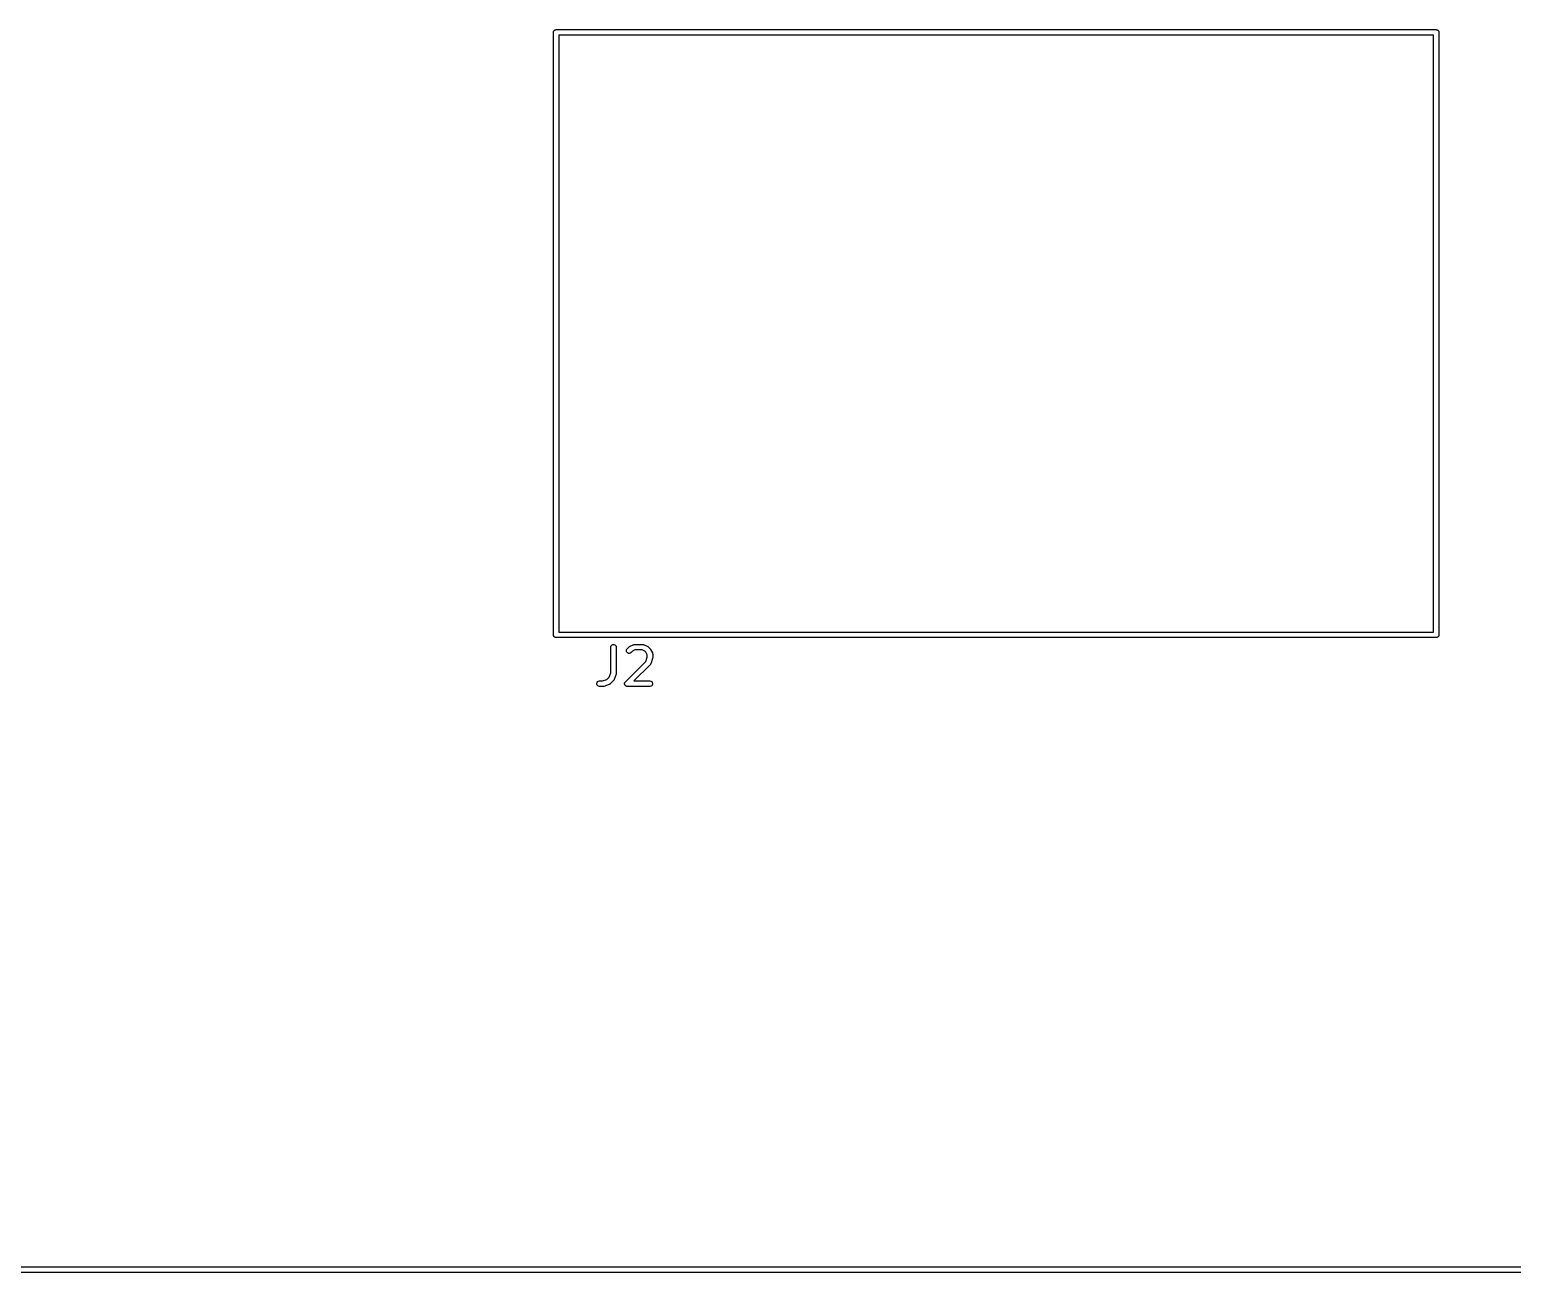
# Model space of a CAD drawing. Extents: x 25 to 346, y -457 to -16.
# Drawn here: x 182.42 to 223.07, y -456.64 to -422.58 of the extents above; entities that cross this region are included whole.
import ezdxf

# ---------------------------------------------------------------- set-up
doc = ezdxf.new("R2010")
doc.units = 0
doc.header["$MEASUREMENT"] = 0
doc.layers.add('BLACK', color=7, linetype='CONTINUOUS')

msp = doc.modelspace()

# ---------------------------------------------------------------- linework, layer by layer
at = {"layer": 'Black'}
for p, q in [((196.775, -422.656), (196.776, -422.65)), ((196.775, -439.166), (196.775, -422.656)), ((196.776, -422.643), (196.778, -422.637)), ((196.776, -422.65), (196.776, -422.643)), ((196.778, -422.637), (196.78, -422.63)), ((196.78, -422.63), (196.783, -422.625)), ((196.783, -422.625), (196.785, -422.618)), ((196.785, -422.618), (196.789, -422.613)), ((196.789, -422.613), (196.793, -422.608)), ((196.793, -422.608), (196.798, -422.604)), ((196.798, -422.604), (196.802, -422.599)), ((196.802, -422.599), (196.807, -422.595)), ((196.807, -422.595), (196.812, -422.591)), ((196.812, -422.591), (196.819, -422.589)), ((196.819, -422.589), (196.824, -422.586)), ((196.824, -422.586), (196.831, -422.584)), ((196.831, -422.584), (196.837, -422.582)), ((196.837, -422.582), (196.844, -422.582)), ((196.844, -422.582), (196.85, -422.581)), ((196.85, -422.581), (220.98, -422.581)), ((196.925, -422.731), (196.925, -439.091)), ((220.905, -422.731), (196.925, -422.731)), ((220.905, -439.091), (220.905, -422.731)), ((220.98, -422.581), (220.986, -422.582)), ((220.986, -422.582), (220.993, -422.582)), ((220.993, -422.582), (220.999, -422.584)), ((220.999, -422.584), (221.006, -422.586)), ((221.006, -422.586), (221.011, -422.589)), ((221.011, -422.589), (221.017, -422.591)), ((221.017, -422.591), (221.023, -422.595)), ((221.023, -422.595), (221.028, -422.599)), ((221.028, -422.599), (221.032, -422.604)), ((221.032, -422.604), (221.037, -422.608)), ((221.037, -422.608), (221.041, -422.613)), ((221.041, -422.613), (221.045, -422.618)), ((221.045, -422.618), (221.047, -422.625)), ((221.047, -422.625), (221.05, -422.63)), ((221.05, -422.63), (221.052, -422.637)), ((221.052, -422.637), (221.054, -422.643)), ((221.054, -422.643), (221.054, -422.65)), ((221.054, -422.65), (221.055, -422.656)), ((221.055, -422.656), (221.055, -439.166)), ((196.776, -439.172), (196.775, -439.166)), ((196.776, -439.179), (196.776, -439.172)), ((196.778, -439.185), (196.776, -439.179)), ((196.78, -439.192), (196.778, -439.185)), ((196.783, -439.197), (196.78, -439.192)), ((196.785, -439.203), (196.783, -439.197)), ((196.789, -439.209), (196.785, -439.203)), ((196.793, -439.214), (196.789, -439.209)), ((196.798, -439.218), (196.793, -439.214)), ((196.802, -439.223), (196.798, -439.218)), ((196.807, -439.227), (196.802, -439.223)), ((196.812, -439.231), (196.807, -439.227)), ((196.819, -439.233), (196.812, -439.231)), ((196.824, -439.236), (196.819, -439.233)), ((196.831, -439.238), (196.824, -439.236)), ((196.837, -439.24), (196.831, -439.238)), ((196.844, -439.24), (196.837, -439.24)), ((196.85, -439.241), (196.844, -439.24)), ((220.98, -439.241), (196.85, -439.241)), ((196.925, -439.091), (220.905, -439.091)), ((220.986, -439.24), (220.98, -439.241)), ((220.993, -439.24), (220.986, -439.24)), ((220.999, -439.238), (220.993, -439.24)), ((221.006, -439.236), (220.999, -439.238)), ((221.011, -439.233), (221.006, -439.236)), ((221.017, -439.231), (221.011, -439.233)), ((221.023, -439.227), (221.017, -439.231)), ((221.028, -439.223), (221.023, -439.227)), ((221.032, -439.218), (221.028, -439.223)), ((221.037, -439.214), (221.032, -439.218)), ((221.041, -439.209), (221.037, -439.214)), ((221.045, -439.203), (221.041, -439.209)), ((221.047, -439.197), (221.045, -439.203)), ((221.05, -439.192), (221.047, -439.197)), ((221.052, -439.185), (221.05, -439.192)), ((221.054, -439.179), (221.052, -439.185)), ((221.055, -439.166), (221.054, -439.172)), ((221.054, -439.172), (221.054, -439.179)), ((198.347, -439.507), (198.351, -439.482)), ((198.347, -440.209), (198.347, -439.507)), ((198.351, -439.482), (198.364, -439.459)), ((198.364, -439.459), (198.384, -439.442)), ((198.384, -439.442), (198.409, -439.434)), ((198.409, -439.434), (198.435, -439.434)), ((198.435, -439.434), (198.459, -439.442)), ((198.459, -439.442), (198.479, -439.459)), ((198.479, -439.459), (198.492, -439.482)), ((198.492, -439.482), (198.497, -439.507)), ((198.497, -439.507), (198.497, -440.222)), ((198.776, -439.596), (198.782, -439.571)), ((198.778, -439.622), (198.776, -439.596)), ((198.789, -439.646), (198.778, -439.622)), ((198.782, -439.571), (198.797, -439.55)), ((198.807, -439.664), (198.789, -439.646)), ((198.797, -439.55), (198.845, -439.502)), ((198.831, -439.675), (198.807, -439.664)), ((198.857, -439.677), (198.831, -439.675)), ((198.845, -439.502), (198.855, -439.495)), ((198.855, -439.495), (198.864, -439.488)), ((198.882, -439.671), (198.857, -439.677)), ((198.864, -439.488), (198.96, -439.44)), ((198.903, -439.656), (198.882, -439.671)), ((198.942, -439.617), (198.903, -439.656)), ((199.011, -439.582), (198.942, -439.617)), ((198.96, -439.44), (198.964, -439.439)), ((198.964, -439.439), (198.967, -439.437)), ((198.967, -439.437), (198.976, -439.435)), ((198.976, -439.435), (198.985, -439.433)), ((198.985, -439.433), (198.989, -439.433)), ((198.989, -439.433), (198.993, -439.432)), ((198.993, -439.432), (199.231, -439.432)), ((199.213, -439.582), (199.011, -439.582)), ((199.282, -439.617), (199.213, -439.582)), ((199.231, -439.432), (199.235, -439.433)), ((199.235, -439.433), (199.24, -439.433)), ((199.24, -439.433), (199.248, -439.435)), ((199.248, -439.435), (199.257, -439.437)), ((199.257, -439.437), (199.261, -439.439)), ((199.261, -439.439), (199.265, -439.44)), ((199.265, -439.44), (199.36, -439.488)), ((199.312, -439.647), (199.282, -439.617)), ((199.308, -439.895), (199.347, -439.781)), ((199.347, -439.716), (199.312, -439.647)), ((199.347, -439.781), (199.347, -439.716)), ((199.36, -439.488), (199.37, -439.495)), ((199.37, -439.495), (199.379, -439.502)), ((199.379, -439.502), (199.427, -439.55)), ((199.427, -439.55), (199.434, -439.559)), ((199.434, -439.559), (199.441, -439.569)), ((199.441, -439.569), (199.489, -439.664)), ((199.493, -439.817), (199.445, -439.96)), ((199.489, -439.664), (199.49, -439.668)), ((199.49, -439.668), (199.492, -439.672)), ((199.492, -439.672), (199.494, -439.681)), ((199.495, -439.805), (199.493, -439.817)), ((199.494, -439.681), (199.496, -439.689)), ((199.497, -439.793), (199.495, -439.805)), ((199.496, -439.689), (199.496, -439.694)), ((199.496, -439.694), (199.497, -439.698)), ((199.497, -439.698), (199.497, -439.793)), ((198.308, -440.324), (198.347, -440.209)), ((198.495, -440.234), (198.493, -440.245)), ((198.497, -440.222), (198.495, -440.234)), ((198.75, -440.454), (199.308, -439.895)), ((199.427, -439.989), (198.984, -440.432)), ((199.43, -439.985), (199.427, -439.989)), ((199.433, -439.983), (199.43, -439.985)), ((199.437, -439.975), (199.433, -439.983)), ((199.442, -439.968), (199.437, -439.975)), ((199.443, -439.963), (199.442, -439.968)), ((199.445, -439.96), (199.443, -439.963)), ((197.967, -440.494), (197.976, -440.47)), ((197.967, -440.52), (197.967, -440.494)), ((197.976, -440.545), (197.967, -440.52)), ((197.976, -440.47), (197.993, -440.45)), ((197.993, -440.565), (197.976, -440.545)), ((197.993, -440.45), (198.015, -440.437)), ((198.015, -440.578), (197.993, -440.565)), ((198.015, -440.437), (198.041, -440.432)), ((198.041, -440.582), (198.015, -440.578)), ((198.041, -440.432), (198.124, -440.432)), ((198.136, -440.582), (198.041, -440.582)), ((198.124, -440.432), (198.238, -440.394)), ((198.148, -440.58), (198.136, -440.582)), ((198.16, -440.579), (198.148, -440.58)), ((198.303, -440.531), (198.16, -440.579)), ((198.238, -440.394), (198.308, -440.324)), ((198.306, -440.529), (198.303, -440.531)), ((198.311, -440.528), (198.306, -440.529)), ((198.318, -440.523), (198.311, -440.528)), ((198.325, -440.519), (198.318, -440.523)), ((198.328, -440.515), (198.325, -440.519)), ((198.332, -440.513), (198.328, -440.515)), ((198.427, -440.418), (198.332, -440.513)), ((198.43, -440.414), (198.427, -440.418)), ((198.433, -440.411), (198.43, -440.414)), ((198.437, -440.403), (198.433, -440.411)), ((198.442, -440.396), (198.437, -440.403)), ((198.443, -440.392), (198.442, -440.396)), ((198.445, -440.388), (198.443, -440.392)), ((198.493, -440.245), (198.445, -440.388)), ((198.728, -440.501), (198.729, -440.498)), ((198.729, -440.511), (198.728, -440.501)), ((198.729, -440.494), (198.732, -440.485)), ((198.729, -440.498), (198.729, -440.494)), ((198.729, -440.52), (198.729, -440.511)), ((198.73, -440.524), (198.729, -440.52)), ((198.73, -440.527), (198.73, -440.524)), ((198.734, -440.536), (198.73, -440.527)), ((198.732, -440.485), (198.735, -440.476)), ((198.738, -440.545), (198.734, -440.536)), ((198.735, -440.476), (198.737, -440.473)), ((198.737, -440.473), (198.738, -440.47)), ((198.738, -440.47), (198.744, -440.462)), ((198.74, -440.547), (198.738, -440.545)), ((198.741, -440.55), (198.74, -440.547)), ((198.748, -440.557), (198.741, -440.55)), ((198.744, -440.462), (198.75, -440.454)), ((198.754, -440.565), (198.748, -440.557)), ((198.757, -440.566), (198.754, -440.565)), ((198.76, -440.569), (198.757, -440.566)), ((198.768, -440.573), (198.76, -440.569)), ((198.777, -440.578), (198.768, -440.573)), ((198.78, -440.578), (198.777, -440.578)), ((198.783, -440.58), (198.78, -440.578)), ((198.793, -440.581), (198.783, -440.58)), ((198.803, -440.582), (198.793, -440.581)), ((199.422, -440.582), (198.803, -440.582)), ((198.984, -440.432), (199.422, -440.432)), ((199.422, -440.432), (199.447, -440.437)), ((199.447, -440.578), (199.422, -440.582)), ((199.447, -440.437), (199.47, -440.45)), ((199.47, -440.565), (199.447, -440.578)), ((199.47, -440.45), (199.487, -440.47)), ((199.487, -440.545), (199.47, -440.565)), ((199.487, -440.47), (199.496, -440.494)), ((199.496, -440.52), (199.487, -440.545)), ((199.496, -440.494), (199.496, -440.52)), ((25.475, -456.49), (345.365, -456.49)), ((345.44, -456.64), (25.4, -456.64))]:
    msp.add_line(p, q, dxfattribs=at)

doc.saveas('drawing.dxf')
